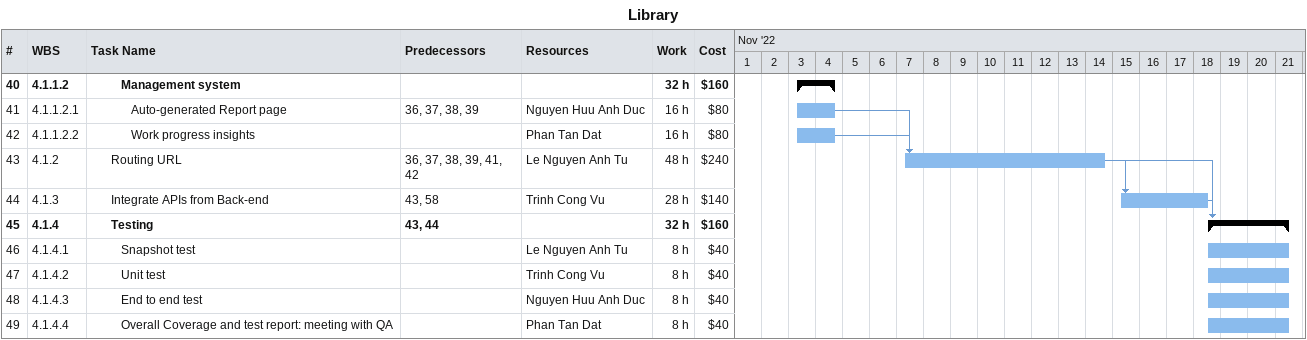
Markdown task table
Library

| ID | WBS | Task | Start | Finish | Predecessors | Resources | Work (h) | Cost ($) |
|---|---|---|---|---|---|---|---|---|
| 40 | 4.1.1.2 | **Management system** | 2022-11-03 | 2022-11-04 |  |  | 32 | 160 |
| 41 | 4.1.1.2.1 | Auto-generated Report page | 2022-11-03 | 2022-11-04 | 36, 37, 38, 39 | Nguyen Huu Anh Duc | 16 | 80 |
| 42 | 4.1.1.2.2 | Work progress insights | 2022-11-03 | 2022-11-04 |  | Phan Tan Dat | 16 | 80 |
| 43 | 4.1.2 | Routing URL | 2022-11-07 | 2022-11-14 | 36, 37, 38, 39, 41, 42 | Le Nguyen Anh Tu | 48 | 240 |
| 44 | 4.1.3 | Integrate APIs from Back-end | 2022-11-15 | 2022-11-18 | 43, 58 | Trinh Cong Vu | 28 | 140 |
| 45 | 4.1.4 | **Testing** | 2022-11-18 | 2022-11-21 | 43, 44 |  | 32 | 160 |
| 46 | 4.1.4.1 | Snapshot test | 2022-11-18 | 2022-11-21 |  | Le Nguyen Anh Tu | 8 | 40 |
| 47 | 4.1.4.2 | Unit test | 2022-11-18 | 2022-11-21 |  | Trinh Cong Vu | 8 | 40 |
| 48 | 4.1.4.3 | End to end test | 2022-11-18 | 2022-11-21 |  | Nguyen Huu Anh Duc | 8 | 40 |
| 49 | 4.1.4.4 | Overall Coverage and test report: meeting with QA | 2022-11-18 | 2022-11-21 |  | Phan Tan Dat | 8 | 40 |
